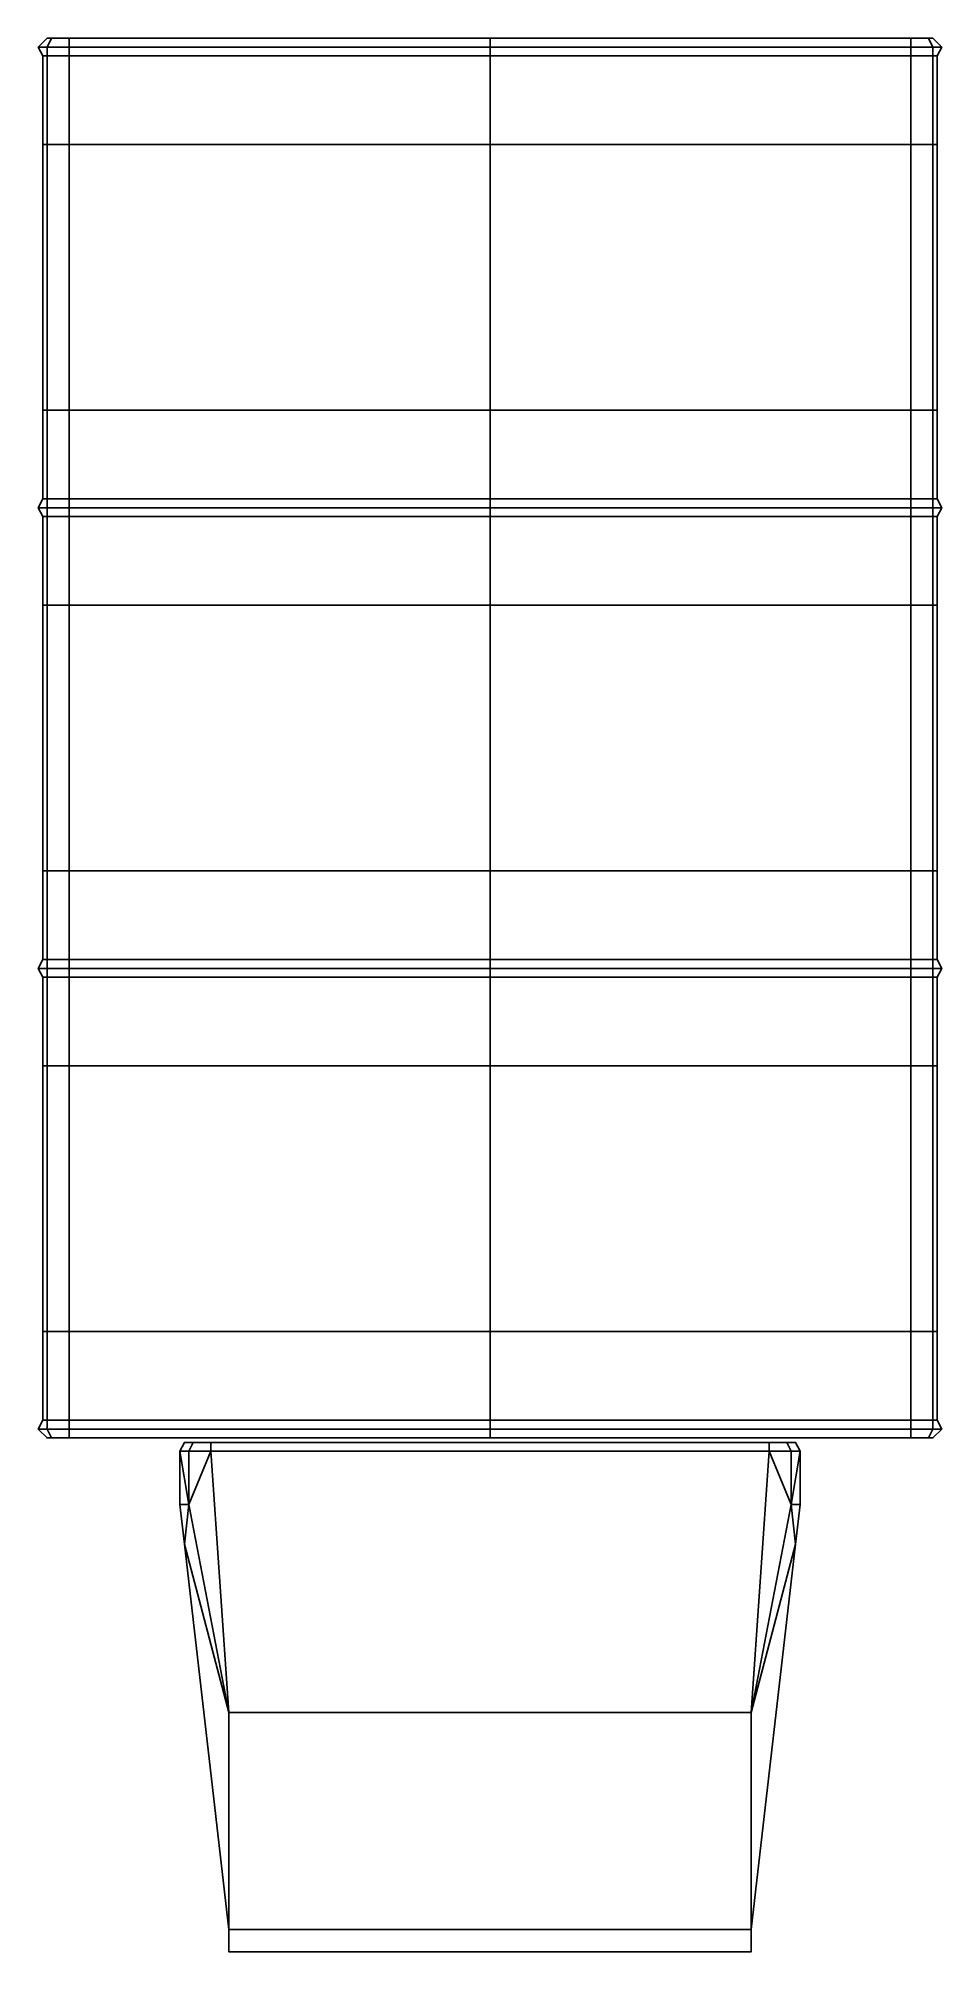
# Model space of a CAD drawing. Extents: x -1.02 to 1.02, y -1.58 to 2.74.
import ezdxf

# ---------------------------------------------------------------- set-up
doc = ezdxf.new("R2010")
doc.units = 0
doc.layers.add('TENT', color=1, linetype='CONTINUOUS')

msp = doc.modelspace()

# ---------------------------------------------------------------- linework, layer by layer
at = {"layer": 'TENT'}
for points in [[(-1, 2.74, 2.52), (-1.02, 2.72, 2.52), (-1, 2.72, 2.57), (-0.99, 2.74, 2.55)], [(-1, 2.74, 1.7), (-1.02, 2.72, 1.7), (-1.02, 2.72, 2.52), (-1, 2.74, 2.52)], [(-0.99, 2.74, 2.55), (-1, 2.72, 2.57), (-0.95, 2.72, 2.59), (-0.95, 2.74, 2.57)], [(0, 2.74, 2.52), (-1, 2.74, 1.7), (-1, 2.74, 1.7), (-1, 2.74, 2.52)], [(1, 2.74, 2.52), (0, 2.74, 2.52), (-0.99, 2.74, 2.55), (0.99, 2.74, 2.55)], [(0.99, 2.74, 2.55), (-0.99, 2.74, 2.55), (-0.95, 2.74, 2.57), (0.95, 2.74, 2.57)], [(-0.95, 2.74, 2.57), (-0.95, 2.72, 2.59), (0, 2.72, 2.83), (0, 2.74, 2.81)], [(0.95, 2.74, 2.57), (0.95, 2.74, 2.57), (-0.95, 2.74, 2.57), (0, 2.74, 2.81)], [(0.95, 2.72, 2.59), (0.95, 2.74, 2.57), (0, 2.74, 2.81), (0, 2.72, 2.83)], [(1, 2.74, 2.52), (1, 2.74, 1.7), (1, 2.74, 1.7), (0, 2.74, 2.52)], [(1, 2.72, 2.57), (0.99, 2.74, 2.55), (0.95, 2.74, 2.57), (0.95, 2.72, 2.59)], [(1.02, 2.72, 2.52), (1, 2.74, 2.52), (0.99, 2.74, 2.55), (1, 2.72, 2.57)], [(1.02, 2.72, 1.7), (1, 2.74, 1.7), (1, 2.74, 2.52), (1.02, 2.72, 2.52)], [(-1.02, 2.72, 2.52), (-1.01, 2.7, 2.52), (-1, 2.7, 2.55), (-1, 2.72, 2.57)], [(-1.02, 2.72, 1.7), (-1.01, 2.7, 1.7), (-1.01, 2.7, 2.52), (-1.02, 2.72, 2.52)], [(-1.01, 2.7, 2.52), (-1.01, 2.5, 2.49), (-1, 2.5, 2.52), (-1, 2.7, 2.55)], [(-1.01, 2.7, 1.7), (-1.01, 2.7, 1.7), (-1.01, 2.5, 2.49), (-1.01, 2.7, 2.52)], [(-1.01, 2.7, 1.7), (-1.01, 2.3, 2.36), (-1.01, 2.3, 2.42), (-1.01, 2.5, 2.49)], [(-1.01, 2.28, 2.34), (-1.01, 2.28, 2.34), (-1.01, 2.3, 2.36), (-1.01, 2.7, 1.7)], [(-1.01, 2.7, 1.7), (-1.01, 1.7, 1.7), (-1.01, 2.12, 2.34), (-1.01, 2.28, 2.34)], [(-1, 2.72, 2.57), (-1, 2.7, 2.55), (-0.95, 2.7, 2.57), (-0.95, 2.72, 2.59)], [(-1, 2.7, 2.55), (-1, 2.5, 2.52), (-0.95, 2.5, 2.54), (-0.95, 2.7, 2.57)], [(-0.95, 2.72, 2.59), (-0.95, 2.7, 2.57), (0, 2.7, 2.81), (0, 2.72, 2.83)], [(-0.95, 2.7, 2.57), (-0.95, 2.5, 2.54), (0, 2.5, 2.78), (0, 2.7, 2.81)], [(0.95, 2.7, 2.57), (0.95, 2.72, 2.59), (0, 2.72, 2.83), (0, 2.7, 2.81)], [(0.95, 2.5, 2.54), (0.95, 2.7, 2.57), (0, 2.7, 2.81), (0, 2.5, 2.78)], [(1, 2.7, 2.55), (1, 2.72, 2.57), (0.95, 2.72, 2.59), (0.95, 2.7, 2.57)], [(1, 2.5, 2.52), (1, 2.7, 2.55), (0.95, 2.7, 2.57), (0.95, 2.5, 2.54)], [(1.01, 2.7, 2.52), (1.02, 2.72, 2.52), (1, 2.72, 2.57), (1, 2.7, 2.55)], [(1.01, 2.5, 2.49), (1.01, 2.7, 2.52), (1, 2.7, 2.55), (1, 2.5, 2.52)], [(1.01, 2.7, 1.7), (1.02, 2.72, 1.7), (1.02, 2.72, 2.52), (1.01, 2.7, 2.52)], [(1.01, 2.7, 1.7), (1.01, 2.7, 1.7), (1.01, 2.7, 2.52), (1.01, 2.5, 2.49)], [(1.01, 1.7, 1.7), (1.01, 2.7, 1.7), (1.01, 2.28, 2.34), (1.01, 2.12, 2.34)], [(1.01, 2.7, 1.7), (1.01, 2.7, 1.7), (1.01, 2.3, 2.36), (1.01, 2.28, 2.34)], [(1.01, 2.3, 2.36), (1.01, 2.7, 1.7), (1.01, 2.5, 2.49), (1.01, 2.3, 2.42)], [(1.01, 2.7, 1.7), (1.01, 2.7, 1.7), (1.01, 2.7, 2.52), (1.01, 2.5, 2.49)], [(-1.01, 2.5, 2.49), (-1.01, 1.9, 2.49), (-1, 1.9, 2.52), (-1, 2.5, 2.52)], [(-1.01, 2.28, 2.44), (-1.01, 2.12, 2.44), (-1.01, 1.9, 2.49), (-1.01, 2.5, 2.49)], [(-1.01, 2.5, 2.49), (-1.01, 2.3, 2.42), (-1.01, 2.28, 2.44), (-1.01, 2.5, 2.49)], [(-1, 2.5, 2.52), (-1, 1.9, 2.52), (-0.95, 1.9, 2.54), (-0.95, 2.5, 2.54)], [(-0.95, 2.5, 2.54), (-0.95, 1.9, 2.54), (0, 1.9, 2.78), (0, 2.5, 2.78)], [(0.95, 1.9, 2.54), (0.95, 2.5, 2.54), (0, 2.5, 2.78), (0, 1.9, 2.78)], [(1, 1.9, 2.52), (1, 2.5, 2.52), (0.95, 2.5, 2.54), (0.95, 1.9, 2.54)], [(1.01, 1.9, 2.49), (1.01, 2.5, 2.49), (1, 2.5, 2.52), (1, 1.9, 2.52)], [(1.01, 2.28, 2.44), (1.01, 2.3, 2.42), (1.01, 2.5, 2.49), (1.01, 2.28, 2.44)], [(1.01, 2.12, 2.44), (1.01, 2.28, 2.44), (1.01, 2.5, 2.49), (1.01, 1.9, 2.49)], [(-1.01, 2.12, 2.44), (-1.01, 2.1, 2.42), (-1.01, 1.9, 2.49), (-1.01, 2.12, 2.44)], [(-1.01, 1.7, 1.7), (-1.01, 1.7, 1.7), (-1.01, 2.1, 2.36), (-1.01, 2.12, 2.34)], [(1.01, 2.12, 2.34), (1.01, 2.12, 2.34), (1.01, 2.1, 2.36), (1.01, 1.7, 1.7)], [(1.01, 1.9, 2.49), (1.01, 2.1, 2.42), (1.01, 2.12, 2.44), (1.01, 1.9, 2.49)], [(-1.01, 2.1, 2.36), (-1.01, 1.7, 1.7), (-1.01, 1.9, 2.49), (-1.01, 2.1, 2.42)], [(1.01, 1.7, 1.7), (1.01, 2.1, 2.36), (1.01, 2.1, 2.42), (1.01, 1.9, 2.49)], [(-1.01, 1.9, 2.49), (-1.01, 1.7, 2.52), (-1, 1.7, 2.55), (-1, 1.9, 2.52)], [(-1.01, 1.7, 1.7), (-1.01, 1.7, 1.7), (-1.01, 1.7, 2.52), (-1.01, 1.9, 2.49)], [(-1, 1.9, 2.52), (-1, 1.7, 2.55), (-0.95, 1.7, 2.57), (-0.95, 1.9, 2.54)], [(-0.95, 1.9, 2.54), (-0.95, 1.7, 2.57), (0, 1.7, 2.81), (0, 1.9, 2.78)], [(0.95, 1.7, 2.57), (0.95, 1.9, 2.54), (0, 1.9, 2.78), (0, 1.7, 2.81)], [(1, 1.7, 2.55), (1, 1.9, 2.52), (0.95, 1.9, 2.54), (0.95, 1.7, 2.57)], [(1.01, 1.7, 2.52), (1.01, 1.9, 2.49), (1, 1.9, 2.52), (1, 1.7, 2.55)], [(1.01, 1.7, 1.7), (1.01, 1.7, 1.7), (1.01, 1.9, 2.49), (1.01, 1.7, 2.52)], [(1.01, 1.7, 1.7), (1.01, 1.7, 1.7), (1.01, 1.9, 2.49), (1.01, 1.7, 2.52)], [(-1.01, 1.7, 2.52), (-1.02, 1.68, 2.52), (-1, 1.68, 2.57), (-1, 1.7, 2.55)], [(-1.01, 1.7, 1.7), (-1.02, 1.68, 1.7), (-1.02, 1.68, 2.52), (-1.01, 1.7, 2.52)], [(-1, 1.7, 2.55), (-1, 1.68, 2.57), (-0.95, 1.68, 2.59), (-0.95, 1.7, 2.57)], [(-0.95, 1.7, 2.57), (-0.95, 1.68, 2.59), (0, 1.68, 2.83), (0, 1.7, 2.81)], [(0.95, 1.68, 2.59), (0.95, 1.7, 2.57), (0, 1.7, 2.81), (0, 1.68, 2.83)], [(1, 1.68, 2.57), (1, 1.7, 2.55), (0.95, 1.7, 2.57), (0.95, 1.68, 2.59)], [(1.02, 1.68, 2.52), (1.01, 1.7, 2.52), (1, 1.7, 2.55), (1, 1.68, 2.57)], [(1.02, 1.68, 1.7), (1.01, 1.7, 1.7), (1.01, 1.7, 2.52), (1.02, 1.68, 2.52)], [(-1.02, 1.68, 2.52), (-1.01, 1.66, 2.52), (-1, 1.66, 2.55), (-1, 1.68, 2.57)], [(-1.02, 1.68, 1.7), (-1.01, 1.66, 1.7), (-1.01, 1.66, 2.52), (-1.02, 1.68, 2.52)], [(-1.01, 1.66, 2.52), (-1.01, 1.46, 2.49), (-1, 1.46, 2.52), (-1, 1.66, 2.55)], [(-1.01, 1.66, 1.7), (-1.01, 0.66, 1.7), (-1.01, 1.08, 2.34), (-1.01, 1.24, 2.34)], [(-1.01, 1.24, 2.34), (-1.01, 1.24, 2.34), (-1.01, 1.26, 2.36), (-1.01, 1.66, 1.7)], [(-1.01, 1.66, 1.7), (-1.01, 1.26, 2.36), (-1.01, 1.26, 2.42), (-1.01, 1.46, 2.49)], [(-1.01, 1.66, 1.7), (-1.01, 1.66, 1.7), (-1.01, 1.46, 2.49), (-1.01, 1.66, 2.52)], [(-1, 1.68, 2.57), (-1, 1.66, 2.55), (-0.95, 1.66, 2.57), (-0.95, 1.68, 2.59)], [(-1, 1.66, 2.55), (-1, 1.46, 2.52), (-0.95, 1.46, 2.54), (-0.95, 1.66, 2.57)], [(-0.95, 1.68, 2.59), (-0.95, 1.66, 2.57), (0, 1.66, 2.81), (0, 1.68, 2.83)], [(-0.95, 1.66, 2.57), (-0.95, 1.46, 2.54), (0, 1.46, 2.78), (0, 1.66, 2.81)], [(0.95, 1.66, 2.57), (0.95, 1.68, 2.59), (0, 1.68, 2.83), (0, 1.66, 2.81)], [(0.95, 1.46, 2.54), (0.95, 1.66, 2.57), (0, 1.66, 2.81), (0, 1.46, 2.78)], [(1, 1.66, 2.55), (1, 1.68, 2.57), (0.95, 1.68, 2.59), (0.95, 1.66, 2.57)], [(1, 1.46, 2.52), (1, 1.66, 2.55), (0.95, 1.66, 2.57), (0.95, 1.46, 2.54)], [(1.01, 1.66, 2.52), (1.02, 1.68, 2.52), (1, 1.68, 2.57), (1, 1.66, 2.55)], [(1.01, 1.46, 2.49), (1.01, 1.66, 2.52), (1, 1.66, 2.55), (1, 1.46, 2.52)], [(1.01, 1.66, 1.7), (1.02, 1.68, 1.7), (1.02, 1.68, 2.52), (1.01, 1.66, 2.52)], [(1.01, 1.66, 1.7), (1.01, 1.66, 1.7), (1.01, 1.66, 2.52), (1.01, 1.46, 2.49)], [(1.01, 1.26, 2.36), (1.01, 1.66, 1.7), (1.01, 1.46, 2.49), (1.01, 1.26, 2.42)], [(1.01, 1.66, 1.7), (1.01, 1.66, 1.7), (1.01, 1.26, 2.36), (1.01, 1.24, 2.34)], [(1.01, 0.66, 1.7), (1.01, 1.66, 1.7), (1.01, 1.24, 2.34), (1.01, 1.08, 2.34)], [(1.01, 1.66, 1.7), (1.01, 1.66, 1.7), (1.01, 1.66, 2.52), (1.01, 1.46, 2.49)], [(-1.01, 1.46, 2.49), (-1.01, 1.26, 2.42), (-1.01, 1.24, 2.44), (-1.01, 1.46, 2.49)], [(-1.01, 1.24, 2.44), (-1.01, 1.08, 2.44), (-1.01, 0.86, 2.49), (-1.01, 1.46, 2.49)], [(-1.01, 1.46, 2.49), (-1.01, 0.86, 2.49), (-1, 0.86, 2.52), (-1, 1.46, 2.52)], [(-1, 1.46, 2.52), (-1, 0.86, 2.52), (-0.95, 0.86, 2.54), (-0.95, 1.46, 2.54)], [(-0.95, 1.46, 2.54), (-0.95, 0.86, 2.54), (0, 0.86, 2.78), (0, 1.46, 2.78)], [(0.95, 0.86, 2.54), (0.95, 1.46, 2.54), (0, 1.46, 2.78), (0, 0.86, 2.78)], [(1, 0.86, 2.52), (1, 1.46, 2.52), (0.95, 1.46, 2.54), (0.95, 0.86, 2.54)], [(1.01, 0.86, 2.49), (1.01, 1.46, 2.49), (1, 1.46, 2.52), (1, 0.86, 2.52)], [(1.01, 1.08, 2.44), (1.01, 1.24, 2.44), (1.01, 1.46, 2.49), (1.01, 0.86, 2.49)], [(1.01, 1.24, 2.44), (1.01, 1.26, 2.42), (1.01, 1.46, 2.49), (1.01, 1.24, 2.44)], [(-1.01, 0.66, 1.7), (-1.01, 0.66, 1.7), (-1.01, 1.06, 2.36), (-1.01, 1.08, 2.34)], [(-1.01, 1.08, 2.44), (-1.01, 1.06, 2.42), (-1.01, 0.86, 2.49), (-1.01, 1.08, 2.44)], [(1.01, 1.08, 2.34), (1.01, 1.08, 2.34), (1.01, 1.06, 2.36), (1.01, 0.66, 1.7)], [(1.01, 0.86, 2.49), (1.01, 1.06, 2.42), (1.01, 1.08, 2.44), (1.01, 0.86, 2.49)], [(-1.01, 1.06, 2.36), (-1.01, 0.66, 1.7), (-1.01, 0.86, 2.49), (-1.01, 1.06, 2.42)], [(1.01, 0.66, 1.7), (1.01, 1.06, 2.36), (1.01, 1.06, 2.42), (1.01, 0.86, 2.49)], [(-1.01, 0.86, 2.49), (-1.01, 0.66, 2.52), (-1, 0.66, 2.55), (-1, 0.86, 2.52)], [(-1.01, 0.66, 1.7), (-1.01, 0.66, 1.7), (-1.01, 0.66, 2.52), (-1.01, 0.86, 2.49)], [(-1, 0.86, 2.52), (-1, 0.66, 2.55), (-0.95, 0.66, 2.57), (-0.95, 0.86, 2.54)], [(-0.95, 0.86, 2.54), (-0.95, 0.66, 2.57), (0, 0.66, 2.81), (0, 0.86, 2.78)], [(0.95, 0.66, 2.57), (0.95, 0.86, 2.54), (0, 0.86, 2.78), (0, 0.66, 2.81)], [(1, 0.66, 2.55), (1, 0.86, 2.52), (0.95, 0.86, 2.54), (0.95, 0.66, 2.57)], [(1.01, 0.66, 2.52), (1.01, 0.86, 2.49), (1, 0.86, 2.52), (1, 0.66, 2.55)], [(1.01, 0.66, 1.7), (1.01, 0.66, 1.7), (1.01, 0.86, 2.49), (1.01, 0.66, 2.52)], [(1.01, 0.66, 1.7), (1.01, 0.66, 1.7), (1.01, 0.86, 2.49), (1.01, 0.66, 2.52)], [(-1.01, 0.66, 2.52), (-1.02, 0.64, 2.52), (-1, 0.64, 2.57), (-1, 0.66, 2.55)], [(-1.01, 0.66, 1.7), (-1.02, 0.64, 1.7), (-1.02, 0.64, 2.52), (-1.01, 0.66, 2.52)], [(-1, 0.66, 2.55), (-1, 0.64, 2.57), (-0.95, 0.64, 2.59), (-0.95, 0.66, 2.57)], [(-0.95, 0.66, 2.57), (-0.95, 0.64, 2.59), (0, 0.64, 2.83), (0, 0.66, 2.81)], [(0.95, 0.64, 2.59), (0.95, 0.66, 2.57), (0, 0.66, 2.81), (0, 0.64, 2.83)], [(1, 0.64, 2.57), (1, 0.66, 2.55), (0.95, 0.66, 2.57), (0.95, 0.64, 2.59)], [(1.02, 0.64, 2.52), (1.01, 0.66, 2.52), (1, 0.66, 2.55), (1, 0.64, 2.57)], [(1.02, 0.64, 1.7), (1.01, 0.66, 1.7), (1.01, 0.66, 2.52), (1.02, 0.64, 2.52)], [(-1.02, 0.64, 2.52), (-1.01, 0.62, 2.52), (-1, 0.62, 2.55), (-1, 0.64, 2.57)], [(-1.02, 0.64, 1.7), (-1.01, 0.62, 1.7), (-1.01, 0.62, 2.52), (-1.02, 0.64, 2.52)], [(-1.01, 0.62, 2.52), (-1.01, 0.42, 2.49), (-1, 0.42, 2.52), (-1, 0.62, 2.55)], [(-1.01, 0.62, 1.7), (-1.01, 0.62, 1.7), (-1.01, 0.42, 2.49), (-1.01, 0.62, 2.52)], [(-1.01, 0.62, 1.7), (-1.01, 0.22, 2.36), (-1.01, 0.22, 2.42), (-1.01, 0.42, 2.49)], [(-1.01, 0.2, 2.34), (-1.01, 0.2, 2.34), (-1.01, 0.22, 2.36), (-1.01, 0.62, 1.7)], [(-1.01, 0.62, 1.7), (-1.01, -0.38, 1.7), (-1.01, 0.04, 2.34), (-1.01, 0.2, 2.34)], [(-1, 0.64, 2.57), (-1, 0.62, 2.55), (-0.95, 0.62, 2.57), (-0.95, 0.64, 2.59)], [(-1, 0.62, 2.55), (-1, 0.42, 2.52), (-0.95, 0.42, 2.54), (-0.95, 0.62, 2.57)], [(-0.95, 0.64, 2.59), (-0.95, 0.62, 2.57), (0, 0.62, 2.81), (0, 0.64, 2.83)], [(-0.95, 0.62, 2.57), (-0.95, 0.42, 2.54), (0, 0.42, 2.78), (0, 0.62, 2.81)], [(0.95, 0.62, 2.57), (0.95, 0.64, 2.59), (0, 0.64, 2.83), (0, 0.62, 2.81)], [(0.95, 0.42, 2.54), (0.95, 0.62, 2.57), (0, 0.62, 2.81), (0, 0.42, 2.78)], [(1, 0.62, 2.55), (1, 0.64, 2.57), (0.95, 0.64, 2.59), (0.95, 0.62, 2.57)], [(1, 0.42, 2.52), (1, 0.62, 2.55), (0.95, 0.62, 2.57), (0.95, 0.42, 2.54)], [(1.01, 0.62, 2.52), (1.02, 0.64, 2.52), (1, 0.64, 2.57), (1, 0.62, 2.55)], [(1.01, 0.42, 2.49), (1.01, 0.62, 2.52), (1, 0.62, 2.55), (1, 0.42, 2.52)], [(1.01, 0.62, 1.7), (1.02, 0.64, 1.7), (1.02, 0.64, 2.52), (1.01, 0.62, 2.52)], [(1.01, 0.62, 1.7), (1.01, 0.62, 1.7), (1.01, 0.62, 2.52), (1.01, 0.42, 2.49)], [(1.01, -0.38, 1.7), (1.01, 0.62, 1.7), (1.01, 0.2, 2.34), (1.01, 0.04, 2.34)], [(1.01, 0.62, 1.7), (1.01, 0.62, 1.7), (1.01, 0.22, 2.36), (1.01, 0.2, 2.34)], [(1.01, 0.22, 2.36), (1.01, 0.62, 1.7), (1.01, 0.42, 2.49), (1.01, 0.22, 2.42)], [(1.01, 0.62, 1.7), (1.01, 0.62, 1.7), (1.01, 0.62, 2.52), (1.01, 0.42, 2.49)], [(-1.01, 0.42, 2.49), (-1.01, -0.18, 2.49), (-1, -0.18, 2.52), (-1, 0.42, 2.52)], [(-1.01, 0.2, 2.44), (-1.01, 0.04, 2.44), (-1.01, -0.18, 2.49), (-1.01, 0.42, 2.49)], [(-1.01, 0.42, 2.49), (-1.01, 0.22, 2.42), (-1.01, 0.2, 2.44), (-1.01, 0.42, 2.49)], [(-1, 0.42, 2.52), (-1, -0.18, 2.52), (-0.95, -0.18, 2.54), (-0.95, 0.42, 2.54)], [(-0.95, 0.42, 2.54), (-0.95, -0.18, 2.54), (0, -0.18, 2.78), (0, 0.42, 2.78)], [(0.95, -0.18, 2.54), (0.95, 0.42, 2.54), (0, 0.42, 2.78), (0, -0.18, 2.78)], [(1, -0.18, 2.52), (1, 0.42, 2.52), (0.95, 0.42, 2.54), (0.95, -0.18, 2.54)], [(1.01, -0.18, 2.49), (1.01, 0.42, 2.49), (1, 0.42, 2.52), (1, -0.18, 2.52)], [(1.01, 0.2, 2.44), (1.01, 0.22, 2.42), (1.01, 0.42, 2.49), (1.01, 0.2, 2.44)], [(1.01, 0.04, 2.44), (1.01, 0.2, 2.44), (1.01, 0.42, 2.49), (1.01, -0.18, 2.49)], [(-1.01, -0.38, 1.7), (-1.01, -0.38, 1.7), (-1.01, 0.02, 2.36), (-1.01, 0.04, 2.34)], [(-1.01, 0.04, 2.44), (-1.01, 0.02, 2.42), (-1.01, -0.18, 2.49), (-1.01, 0.04, 2.44)], [(-1.01, 0.02, 2.36), (-1.01, -0.38, 1.7), (-1.01, -0.18, 2.49), (-1.01, 0.02, 2.42)], [(1.01, 0.04, 2.34), (1.01, 0.04, 2.34), (1.01, 0.02, 2.36), (1.01, -0.38, 1.7)], [(1.01, -0.18, 2.49), (1.01, 0.02, 2.42), (1.01, 0.04, 2.44), (1.01, -0.18, 2.49)], [(1.01, -0.38, 1.7), (1.01, 0.02, 2.36), (1.01, 0.02, 2.42), (1.01, -0.18, 2.49)], [(-1.01, -0.18, 2.49), (-1.01, -0.38, 2.52), (-1, -0.38, 2.55), (-1, -0.18, 2.52)], [(-1.01, -0.38, 1.7), (-1.01, -0.38, 1.7), (-1.01, -0.38, 2.52), (-1.01, -0.18, 2.49)], [(-1, -0.18, 2.52), (-1, -0.38, 2.55), (-0.95, -0.38, 2.57), (-0.95, -0.18, 2.54)], [(-0.95, -0.18, 2.54), (-0.95, -0.38, 2.57), (0, -0.38, 2.81), (0, -0.18, 2.78)], [(0.95, -0.38, 2.57), (0.95, -0.18, 2.54), (0, -0.18, 2.78), (0, -0.38, 2.81)], [(1, -0.38, 2.55), (1, -0.18, 2.52), (0.95, -0.18, 2.54), (0.95, -0.38, 2.57)], [(1.01, -0.38, 2.52), (1.01, -0.18, 2.49), (1, -0.18, 2.52), (1, -0.38, 2.55)], [(1.01, -0.38, 1.7), (1.01, -0.38, 1.7), (1.01, -0.18, 2.49), (1.01, -0.38, 2.52)], [(1.01, -0.38, 1.7), (1.01, -0.38, 1.7), (1.01, -0.18, 2.49), (1.01, -0.38, 2.52)], [(-1.01, -0.38, 2.52), (-1.02, -0.4, 2.52), (-1, -0.4, 2.57), (-1, -0.38, 2.55)], [(-1.01, -0.38, 1.7), (-1.02, -0.4, 1.7), (-1.02, -0.4, 2.52), (-1.01, -0.38, 2.52)], [(-1, -0.38, 2.55), (-1, -0.4, 2.57), (-0.95, -0.4, 2.59), (-0.95, -0.38, 2.57)], [(-0.95, -0.38, 2.57), (-0.95, -0.4, 2.59), (0, -0.4, 2.83), (0, -0.38, 2.81)], [(0.95, -0.4, 2.59), (0.95, -0.38, 2.57), (0, -0.38, 2.81), (0, -0.4, 2.83)], [(1, -0.4, 2.57), (1, -0.38, 2.55), (0.95, -0.38, 2.57), (0.95, -0.4, 2.59)], [(1.02, -0.4, 2.52), (1.01, -0.38, 2.52), (1, -0.38, 2.55), (1, -0.4, 2.57)], [(1.02, -0.4, 1.7), (1.01, -0.38, 1.7), (1.01, -0.38, 2.52), (1.02, -0.4, 2.52)], [(-1.02, -0.4, 2.52), (-1, -0.42, 2.52), (-0.99, -0.42, 2.55), (-1, -0.4, 2.57)], [(-1.02, -0.4, 1.7), (-1, -0.42, 1.7), (-1, -0.42, 2.52), (-1.02, -0.4, 2.52)], [(-1, -0.4, 2.57), (-0.99, -0.42, 2.55), (-0.95, -0.42, 2.57), (-0.95, -0.4, 2.59)], [(-1, -0.42, 2.52), (1, -0.42, 2.52), (0.99, -0.42, 2.55), (-0.99, -0.42, 2.55)], [(-0.08, -0.42, 2.44), (0.08, -0.42, 2.44), (1, -0.42, 2.52), (-1, -0.42, 2.52)], [(-1, -0.42, 2.52), (-0.1, -0.42, 2.42), (-0.08, -0.42, 2.44), (-1, -0.42, 2.52)], [(-1, -0.42, 1.7), (-0.1, -0.42, 2.36), (-0.1, -0.42, 2.42), (-1, -0.42, 2.52)], [(-1, -0.42, 1.7), (-0.08, -0.42, 2.34), (-0.1, -0.42, 2.36), (-1, -0.42, 1.7)], [(-1, -0.42, 1.7), (1, -0.42, 1.7), (0.08, -0.42, 2.34), (-0.08, -0.42, 2.34)], [(-0.99, -0.42, 2.55), (0.99, -0.42, 2.55), (0.95, -0.42, 2.57), (-0.95, -0.42, 2.57)], [(-0.95, -0.4, 2.59), (-0.95, -0.42, 2.57), (0, -0.42, 2.81), (0, -0.4, 2.83)], [(-0.95, -0.42, 2.57), (-0.95, -0.42, 2.57), (0.95, -0.42, 2.57), (0, -0.42, 2.81)], [(-0.69, -0.43, 1.64), (-0.7, -0.45, 1.64), (-0.7, -0.45, 2.46), (-0.69, -0.43, 2.45)], [(-0.69, -0.43, 2.45), (-0.7, -0.45, 2.46), (-0.68, -0.45, 2.51), (-0.67, -0.43, 2.5)], [(-0.1, -0.43, 2.36), (-0.69, -0.43, 1.64), (-0.69, -0.43, 2.45), (-0.1, -0.43, 2.42)], [(-0.69, -0.43, 1.64), (-0.69, -0.43, 1.64), (-0.1, -0.43, 2.36), (-0.08, -0.43, 2.34)], [(0.69, -0.43, 1.64), (-0.69, -0.43, 1.64), (-0.08, -0.43, 2.34), (0.08, -0.43, 2.34)], [(-0.1, -0.43, 2.42), (-0.69, -0.43, 2.45), (-0.67, -0.43, 2.5), (-0.1, -0.43, 2.42)], [(-0.67, -0.43, 2.5), (-0.68, -0.45, 2.51), (-0.63, -0.45, 2.53), (-0.63, -0.43, 2.52)], [(0.08, -0.43, 2.44), (-0.08, -0.43, 2.44), (-0.67, -0.43, 2.5), (0.67, -0.43, 2.5)], [(-0.1, -0.43, 2.42), (-0.1, -0.43, 2.42), (-0.67, -0.43, 2.5), (-0.08, -0.43, 2.44)], [(0.67, -0.43, 2.5), (-0.67, -0.43, 2.5), (-0.63, -0.43, 2.52), (0.63, -0.43, 2.52)], [(-0.63, -0.43, 2.52), (-0.63, -0.45, 2.53), (0.63, -0.45, 2.53), (0.63, -0.43, 2.52)], [(0.95, -0.42, 2.57), (0.95, -0.4, 2.59), (0, -0.4, 2.83), (0, -0.42, 2.81)], [(1, -0.42, 1.7), (1, -0.42, 1.7), (0.1, -0.42, 2.36), (0.08, -0.42, 2.34)], [(0.1, -0.42, 2.42), (0.1, -0.42, 2.42), (1, -0.42, 2.52), (0.08, -0.42, 2.44)], [(0.69, -0.43, 1.64), (0.08, -0.43, 2.34), (0.1, -0.43, 2.36), (0.69, -0.43, 1.64)], [(0.67, -0.43, 2.5), (0.1, -0.43, 2.42), (0.08, -0.43, 2.44), (0.67, -0.43, 2.5)], [(0.1, -0.42, 2.36), (1, -0.42, 1.7), (1, -0.42, 2.52), (0.1, -0.42, 2.42)], [(0.69, -0.43, 1.64), (0.1, -0.43, 2.36), (0.1, -0.43, 2.42), (0.69, -0.43, 2.45)], [(0.69, -0.43, 2.45), (0.1, -0.43, 2.42), (0.1, -0.43, 2.42), (0.67, -0.43, 2.5)], [(0.63, -0.43, 2.52), (0.63, -0.45, 2.53), (0.68, -0.45, 2.51), (0.67, -0.43, 2.5)], [(0.67, -0.43, 2.5), (0.68, -0.45, 2.51), (0.7, -0.45, 2.46), (0.69, -0.43, 2.45)], [(0.69, -0.43, 2.45), (0.7, -0.45, 2.46), (0.7, -0.45, 1.64), (0.69, -0.43, 1.64)], [(0.99, -0.42, 2.55), (1, -0.4, 2.57), (0.95, -0.4, 2.59), (0.95, -0.42, 2.57)], [(1, -0.42, 2.52), (1.02, -0.4, 2.52), (1, -0.4, 2.57), (0.99, -0.42, 2.55)], [(1, -0.42, 1.7), (1.02, -0.4, 1.7), (1.02, -0.4, 2.52), (1, -0.42, 2.52)], [(-0.7, -0.45, 1.64), (-0.7, -0.57, 1.64), (-0.68, -0.57, 2.46), (-0.7, -0.45, 2.46)], [(-0.7, -0.45, 2.46), (-0.68, -0.57, 2.46), (-0.68, -0.57, 2.46), (-0.68, -0.45, 2.51)], [(-0.68, -0.45, 2.51), (-0.68, -0.57, 2.46), (-0.68, -0.57, 2.46), (-0.63, -0.45, 2.53)], [(-0.68, -0.57, 2.46), (-0.59, -1.04, 2.42), (-0.59, -1.04, 2.42), (-0.63, -0.45, 2.53)], [(-0.63, -0.45, 2.53), (-0.59, -1.04, 2.42), (0.59, -1.04, 2.42), (0.63, -0.45, 2.53)], [(0.63, -0.45, 2.53), (0.59, -1.04, 2.42), (0.59, -1.04, 2.42), (0.68, -0.57, 2.46)], [(0.63, -0.45, 2.53), (0.68, -0.57, 2.46), (0.68, -0.57, 2.46), (0.68, -0.45, 2.51)], [(0.7, -0.45, 2.46), (0.68, -0.57, 2.46), (0.7, -0.57, 1.64), (0.7, -0.45, 1.64)], [(0.68, -0.45, 2.51), (0.68, -0.57, 2.46), (0.68, -0.57, 2.46), (0.7, -0.45, 2.46)], [(-0.7, -0.57, 1.64), (-0.69, -0.66, 2.325), (-0.69, -0.66, 2.325), (-0.68, -0.57, 2.46)], [(-0.69, -0.66, 2.325), (-0.59, -1.04, 2.42), (-0.59, -1.04, 2.42), (-0.68, -0.57, 2.46)], [(0.59, -1.04, 2.42), (0.59, -1.04, 2.42), (0.69, -0.66, 2.325), (0.68, -0.57, 2.46)], [(0.69, -0.66, 2.325), (0.7, -0.57, 1.64), (0.7, -0.57, 1.64), (0.68, -0.57, 2.46)], [(-0.69, -0.66, 2.325), (-0.59, -1.53, 2.14), (-0.59, -1.53, 2.19), (-0.59, -1.04, 2.42)], [(0.59, -1.04, 2.42), (0.59, -1.53, 2.19), (0.59, -1.53, 2.14), (0.69, -0.66, 2.325)], [(-0.59, -1.04, 2.42), (-0.59, -1.53, 2.19), (0.59, -1.53, 2.19), (0.59, -1.04, 2.42)], [(-0.59, -1.53, 2.19), (-0.59, -1.58, 2.19), (0.59, -1.58, 2.19), (0.59, -1.53, 2.19)], [(-0.59, -1.53, 2.14), (-0.59, -1.58, 2.14), (-0.59, -1.58, 2.19), (-0.59, -1.53, 2.19)], [(0.59, -1.53, 2.19), (0.59, -1.58, 2.19), (0.59, -1.58, 2.14), (0.59, -1.53, 2.14)], [(-0.59, -1.58, 2.14), (0.59, -1.58, 2.14), (0.59, -1.58, 2.19), (-0.59, -1.58, 2.19)]]:
    msp.add_3dface(points, dxfattribs=at)

doc.saveas('drawing.dxf')
